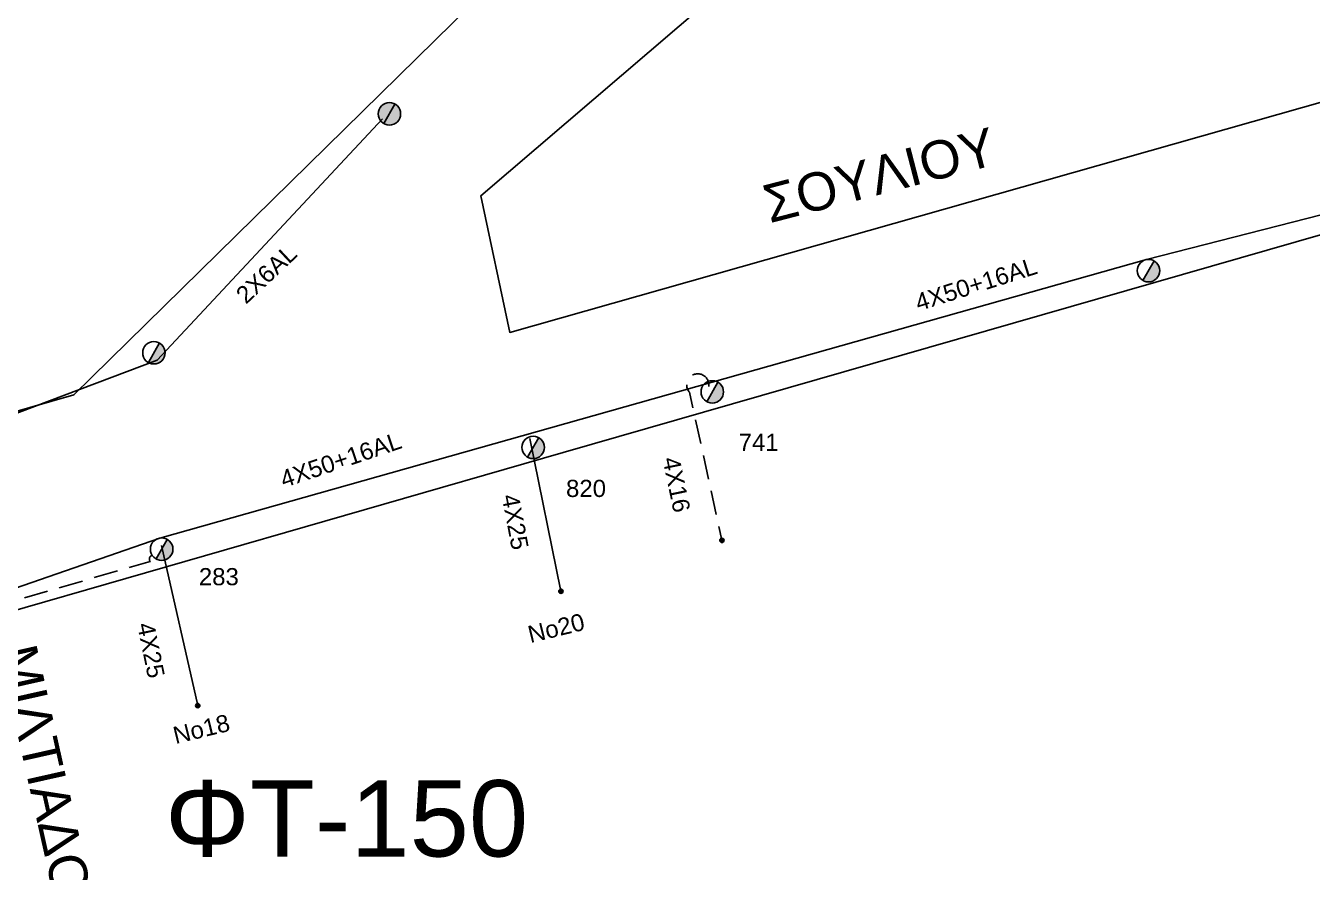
# Model space of a CAD drawing. Header units: millimetres. Extents: x 5010 to 7184, y -101 to 935.
# Drawn here: x 6019.4 to 6154.3, y 289.4 to 378.1 of the extents above; entities that cross this region are included whole.
import ezdxf
from ezdxf.enums import TextEntityAlignment as Align

# ---------------------------------------------------------------- set-up
doc = ezdxf.new("R2010")
doc.units = ezdxf.units.MM
doc.linetypes.add('DASHED', pattern=[19.05, 12.7, -6.35])
for name, color, linetype in [('Γυμνά εναέρια ΧΤ και ΦΟΠ (3Φ)   4x50+16AL', 7, 'Continuous'), ('Εναέρια παροχή ΧΤ 4x16', 7, 'SYN_LINE'), ('Εναέρια παροχή ΧΤ 4x25', 7, 'SYN_LINE'), ('Επιγραφές - Σχήματα', 7, 'Continuous'), ('Καλώδια ΧΤ   2x6AL', 7, 'DASHED'), ('Καλώδια ΧΤ   3x150+50CU', 7, 'DASHED'), ('Καλώδια ΧΤ 4Χ16 CU', 7, 'Continuous'), ('Στύλος Ξύλινος', 7, 'Continuous'), ('Στύλος Ξύλινος @ 1', 7, 'Continuous'), ('Στύλος ΦΜ', 7, 'Continuous'), ('Στύλος ΦΜ @ 1', 7, 'Continuous'), ('Συνδέσεις', 7, 'Continuous'), ('Υπόβαθρο ΔΕΗ', 7, 'Continuous')]:
    doc.layers.add(name, color=color, linetype=linetype)
doc.styles.get("Standard").update_dxf_attribs({"font": 'arial.ttf'})
doc.linetypes.add('SYN_LINE', pattern='A,0.5,-0.0001,["/\\/\\/\\/",Standard,S=0.1,R=0,X=0,Y=-0.05],-0.25', length=0.7501)

# ---------------------------------------------------------------- blocks, each defined once
blk = doc.blocks.new('ΥΠΑΡΧΩΝ ΤΣΙΜΕΝΤΕΝΙΟΣ ΣΤΥΛΟΣ')
at = {"layer": 'Στύλος ΦΜ'}
blk.add_hatch(color=256, dxfattribs=at).paths.add_polyline_path([(-1.29, -2.28, 0.574793), (2.62, 0, 0.268822), (1.3, 2.27)])
blk.add_line((-1.29, -2.28), (1.3, 2.27), dxfattribs=at)
blk.add_circle((0, 0), 2.62, dxfattribs=at)
at = {"layer": 'Στύλος ΦΜ', "flags": 4}
for tag, p in [('ΑΡΙΘΜΟΣ', (-4.68, 8.05)), ('ΤΥΠΟΣ', (-4.91, 3.03))]:
    blk.add_attdef(tag, p, '', height=4, dxfattribs=at)
blk = doc.blocks.new('ΥΠΑΡΧΩΝ ΞΥΛΙΝΟΣ ΣΤΥΛΟΣ')
at = {"layer": 'Στύλος Ξύλινος'}
h = blk.add_hatch(color=7, dxfattribs=at)
h.paths.add_polyline_path([(-2.62, 0, 0.270008), (-1.29, -2.28), (1.3, 2.27, 0.576266)])
h.paths.add_polyline_path([(-1.29, -2.28, 0.574793), (2.62, 0, 0.268822), (1.3, 2.27)])
at = {"layer": 'Στύλος Ξύλινος', "color": 7}
blk.add_line((-1.29, -2.28), (1.3, 2.27), dxfattribs=at)
blk.add_circle((0, 0), 2.62, dxfattribs=at)
at = {"layer": 'Στύλος Ξύλινος', "flags": 4}
for tag, p in [('ΑΡΙΘΜΟΣ', (-4.91, 8.6)), ('ΤΥΠΟΣ', (-4.85, 3.39))]:
    blk.add_attdef(tag, p, '', height=4, dxfattribs=at)
blk = doc.blocks.new('_ΣΥΝΔΕΣΗ')
at = {"layer": 'Συνδέσεις', "linetype": 'SYN_LINE', "ltscale": 40}
blk.add_hatch(color=256, dxfattribs=at).paths.add_polyline_path([(0.5, -0.01, 1), (-0.5, -0.01, 1)])
at = {"layer": 'Συνδέσεις'}
blk.add_circle((0, -0.01), 0.5, dxfattribs=at)

msp = doc.modelspace()

# ---------------------------------------------------------------- linework, layer by layer
at = {"layer": 'Γυμνά εναέρια ΧΤ και ΦΟΠ (3Φ)   4x50+16AL', "color": 6, "linetype": 'Continuous', "ltscale": 0.2, "flags": 128}
msp.add_lwpolyline([(5999.27, 312.56), (6033.43, 324.38), (6033.43, 324.38), (6136.88, 353.57), (6176.64, 363.73)], dxfattribs=at)
at = {"layer": 'Εναέρια παροχή ΧΤ 4x16', "color": 133, "linetype": 'SYN_LINE', "ltscale": 20}
msp.add_lwpolyline([(5996.1, 329.06), (6033.14, 343.03)], dxfattribs=at)
at = {"layer": 'Εναέρια παροχή ΧΤ 4x25', "color": 6, "linetype": 'SYN_LINE', "ltscale": 20, "flags": 128}
for points in [[(6075.48, 318.8), (6072.23, 334.81)], [(6033.6, 323.6), (6037.4, 306.82)]]:
    msp.add_lwpolyline(points, dxfattribs=at)
at = {"layer": 'Καλώδια ΧΤ   2x6AL', "color": 133, "linetype": 'SYN_LINE', "ltscale": 20}
msp.add_lwpolyline([(6033.14, 343.03), (6056.78, 368.32)], dxfattribs=at)
at = {"layer": 'Καλώδια ΧΤ   3x150+50CU', "color": 6, "linetype": 'DASHED', "ltscale": 0.2}
msp.add_lwpolyline([(6025.84, 261.49), (6020.72, 260.4), (6017.63, 274.85, -0.448362), (6019.7, 279.52), (6011.89, 316.01), (6032.42, 321.92, -0.578989), (6032.63, 322.56)], format="xyb", dxfattribs=at)
at = {"layer": 'Καλώδια ΧΤ 4Χ16 CU', "color": 6, "linetype": 'DASHED', "ltscale": 0.2, "flags": 128}
msp.add_lwpolyline([(6090.97, 340.25, 1.577501), (6088.96, 339.66), (6092.36, 324.14)], format="xyb", dxfattribs=at)
at = {"layer": 'Υπόβαθρο ΔΕΗ', "flags": 128}
for points in [[(6201.34, 638.08), (6227.02, 616.13), (6249.07, 595.45, 0.046686), (6220.26, 551.1), (6191.91, 511.02), (6178.56, 492.61), (6125.31, 440.11), (6066.02, 380.22), (6024.39, 339.39), (5972.4, 324.45), (5965.77, 332.93), (6017.27, 391.54), (6045.76, 424.49), (6101.53, 490), (6120.27, 511.75), (6143.56, 549.42), (6182.14, 608.06), (6201.34, 638.08)], [(6201.34, 638.08), (6227.02, 616.13), (6249.07, 595.45, 0.046686), (6220.26, 551.1), (6191.91, 511.02), (6178.56, 492.61), (6125.31, 440.11), (6066.02, 380.22), (6024.39, 339.39), (5972.4, 324.45), (5965.77, 332.93), (6017.27, 391.54), (6045.76, 424.49), (6101.53, 490), (6120.27, 511.75), (6143.56, 549.42), (6182.14, 608.06), (6201.34, 638.08)], [(6164.07, 372.57), (6070.11, 345.92), (6067.08, 360.25), (6132.11, 415.9), (6166.15, 375.6, -0.521577), (6164.07, 372.57, 265.034591)], [(6164.07, 372.57), (6070.11, 345.92), (6067.08, 360.25), (6132.11, 415.9), (6166.15, 375.6, -0.521577), (6164.07, 372.57, 265.034591)]]:
    msp.add_lwpolyline(points, format="xyb", dxfattribs=at)
msp.add_lwpolyline([(6013.07, 315.31), (6075.72, 333.34), (6176.17, 362.19)], dxfattribs=at)
msp.add_lwpolyline([(6013.07, 315.31), (6075.72, 333.34), (6176.17, 362.19)], dxfattribs=at)

# ---------------------------------------------------------------- block references
at = {"layer": 'Στύλος Ξύλινος @ 1', "ltscale": 40, "xscale": 0.4499999999998181, "yscale": 0.4499999999998181, "zscale": 0.4499999999998181}
msp.add_blockref('ΥΠΑΡΧΩΝ ΞΥΛΙΝΟΣ ΣΤΥΛΟΣ', (6057.49, 368.84), dxfattribs=at)
at = {"layer": 'Στύλος ΦΜ @ 1', "ltscale": 40, "xscale": 0.4499999999998181, "yscale": 0.4499999999998181, "zscale": 0.4499999999998181}
for p in [(6137.09, 352.4), (6032.8, 343.8)]:
    msp.add_blockref('ΥΠΑΡΧΩΝ ΤΣΙΜΕΝΤΕΝΙΟΣ ΣΤΥΛΟΣ', p, dxfattribs=at)
at = {"layer": 'Στύλος ΦΜ @ 1', "ltscale": 40}
ref = msp.add_blockref('ΥΠΑΡΧΩΝ ΤΣΙΜΕΝΤΕΝΙΟΣ ΣΤΥΛΟΣ', (6091.35, 339.69), dxfattribs=dict(at, xscale=0.4499999999998181, yscale=0.4499999999998181, zscale=0.4499999999998181))
ref.add_attrib('ΤΥΠΟΣ', '741', (6094.11, 333.51), dxfattribs={"layer": 'Στύλος ΦΜ', "height": 1.8, "flags": 4})
ref = msp.add_blockref('ΥΠΑΡΧΩΝ ΤΣΙΜΕΝΤΕΝΙΟΣ ΣΤΥΛΟΣ', (6091.35, 339.69), dxfattribs=dict(at, xscale=0.4499999999998181, yscale=0.4499999999998181, zscale=0.4499999999998181))
ref.add_attrib('ΤΥΠΟΣ', '741', (6094.11, 333.51), dxfattribs={"layer": 'Στύλος ΦΜ', "height": 1.8, "flags": 4})
ref = msp.add_blockref('ΥΠΑΡΧΩΝ ΤΣΙΜΕΝΤΕΝΙΟΣ ΣΤΥΛΟΣ', (6072.56, 333.88), dxfattribs=dict(at, xscale=0.4499999999998181, yscale=0.4499999999998181, zscale=0.4499999999998181))
ref.add_attrib('ΤΥΠΟΣ', '820', (6076.01, 328.68), dxfattribs={"layer": 'Στύλος ΦΜ', "height": 1.8, "flags": 4})
ref = msp.add_blockref('ΥΠΑΡΧΩΝ ΤΣΙΜΕΝΤΕΝΙΟΣ ΣΤΥΛΟΣ', (6033.61, 323.21), dxfattribs=dict(at, xscale=0.4499999999998181, yscale=0.4499999999998181, zscale=0.4499999999998181))
ref.add_attrib('ΑΡΙΘΜΟΣ', '283', (6037.51, 319.43), dxfattribs={"layer": 'Στύλος ΦΜ', "height": 1.8, "flags": 4})
at = {"layer": 'Συνδέσεις', "xscale": 0.4500000000000455, "yscale": 0.4500000000000455, "zscale": 0.4500000000000455}
for p in [(6092.36, 324.14), (6075.48, 318.81), (6037.4, 306.83)]:
    msp.add_blockref('_ΣΥΝΔΕΣΗ', p, dxfattribs=at)

# ---------------------------------------------------------------- texts
at = {"layer": 'Γυμνά εναέρια ΧΤ και ΦΟΠ (3Φ)   4x50+16AL'}
for rotation, p in [(17.5174, (6119, 350.99)), (18.633, (6052.39, 332.58))]:
    msp.add_text('4X50+16AL', height=1.8, rotation=rotation, dxfattribs=at).set_placement(p, align=Align.MIDDLE)
at = {"layer": 'Εναέρια παροχή ΧΤ 4x16', "ltscale": 20}
msp.add_text('4X16', height=1.8, rotation=281.7001, dxfattribs=at).set_placement((6087.6, 329.98), align=Align.MIDDLE)
at = {"layer": 'Εναέρια παροχή ΧΤ 4x25', "ltscale": 20}
for rotation, p in [(280.7231, (6070.69, 326.07)), (281.5708, (6032.5, 312.62))]:
    msp.add_text('4X25', height=1.8, rotation=rotation, dxfattribs=at).set_placement(p, align=Align.MIDDLE)
at = {"layer": 'Επιγραφές - Σχήματα', "linetype": 'DASHED', "ltscale": 0.2, "attachment_point": 1}
for s, insert, char_height, width, rotation in [('ΣΟΥΛΙΟΥ', (6096.35, 361.23), 4, 48.5909, 14.5469), ('Νο20', (6071.84, 315.11), 1.8, 10.8079, 13.715), ('ΜΙΛΤΙΑΔΟΥ', (6020.41, 313.52), 4, 48.5909, 282.6368), ('Νο18', (6034.64, 304.53), 1.8, 10.8079, 13.715)]:
    msp.add_mtext(s, dxfattribs=dict(at, insert=insert, char_height=char_height, width=width, rotation=rotation))
at = {"layer": 'Επιγραφές - Σχήματα', "linetype": 'DASHED', "ltscale": 0.2, "insert": (6033.94, 299), "char_height": 8, "width": 24.9768, "attachment_point": 1}
msp.add_mtext('ΦΤ-150', dxfattribs=at)
at = {"layer": 'Καλώδια ΧΤ   2x6AL', "ltscale": 0.2}
msp.add_text('2X6AL', height=1.8, rotation=43.1641, dxfattribs=at).set_placement((6044.59, 352.06), align=Align.MIDDLE)

doc.saveas('drawing.dxf')
